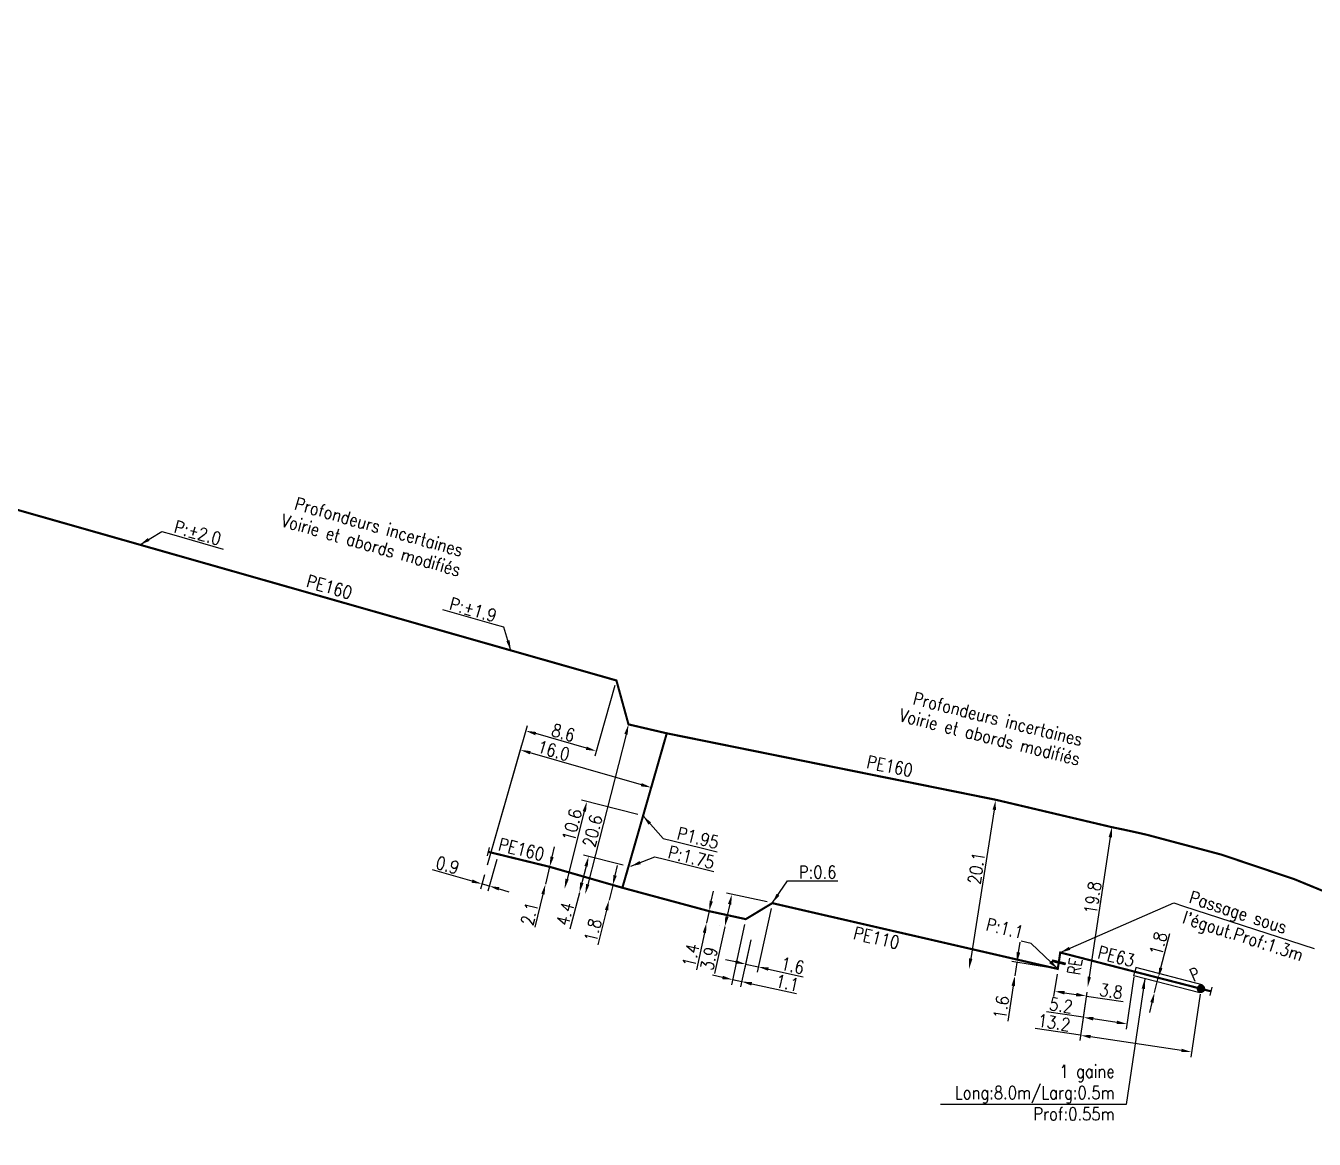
# Model space of a CAD drawing. Header units: millimetres. Extents: x 133343 to 134025, y 131000 to 131734.
# Drawn here: x 133723.6 to 133875.1, y 131335 to 131465.8 of the extents above; entities that cross this region are included whole.
import ezdxf
from ezdxf.enums import TextEntityAlignment as Align

# ---------------------------------------------------------------- set-up
doc = ezdxf.new("R2010")
doc.units = ezdxf.units.MM
doc.header["$PDMODE"] = 34
doc.linetypes.add('L_25_PE', pattern=[2000, 1000, 1000])
doc.layers.get('0').update_dxf_attribs({"linetype": 'CONTINUOUS'})
doc.layers.get('Defpoints').update_dxf_attribs({"linetype": 'CONTINUOUS'})
for name, color, linetype in [('L_150', 1, 'CONTINUOUS'), ('L_300', 7, 'CONTINUOUS'), ('L_340', 7, 'CONTINUOUS'), ('L_400', 7, 'CONTINUOUS')]:
    doc.layers.add(name, color=color, linetype=linetype)
doc.styles.add('G_ROMANS', font='ROMANS.SHX', dxfattribs={"width": 0.75})
doc.styles.get("Standard").update_dxf_attribs({"font": 'romans.shx', "width": 0.85})
doc.dimstyles.get("Standard").update_dxf_attribs({"dimtxt": 1.5, "dimasz": 1.2, "dimexe": 0.625, "dimexo": 0.625, "dimgap": 0.25, "dimtad": 1, "dimdec": 1, "dimzin": 0, "dimdsep": 46, "dimtxsty": 'Standard', "dimcen": -0.5, "dimadec": 0, "dimazin": 0, "dimtfac": 1, "dimtdec": 1, "dimtmove": 0, "dimatfit": 3, "dimfxl": 0, "dimtolj": 1, "dimtzin": 0, "dimarcsym": 0})

# ---------------------------------------------------------------- blocks, each defined once
blk = doc.blocks.new('*D28')
at = {"layer": 'Defpoints', "color": 0, "linetype": 'Continuous', "transparency": 16777216}
for p in [(133785.23, 131366.99), (133784.73, 131364.94), (133784.73, 131364.94)]:
    blk.add_point(p, dxfattribs=at)
at = {"layer": 'L_150', "color": 0, "linetype": 'Continuous', "lineweight": -2, "transparency": 16777216}
for p, q in [((133785.51, 131368.15), (133785.8, 131369.32)), ((133785.23, 131366.99), (133784.73, 131364.94)), ((133784.44, 131363.78), (133783.49, 131359.89))]:
    blk.add_line(p, q, dxfattribs=at)
at = {"layer": 'L_150', "color": 0, "linetype": 'Continuous', "transparency": 16777216}
for points in [[(133785.32, 131368.2), (133785.71, 131368.1), (133785.23, 131366.99)], [(133784.25, 131363.83), (133784.63, 131363.73), (133784.73, 131364.94)]]:
    blk.add_solid(points, dxfattribs=at)
at = {"layer": 'L_150', "color": 0, "linetype": 'Continuous', "transparency": 16777216, "insert": (133782.85, 131361.49), "char_height": 1.5, "attachment_point": 5, "rotation": 76.2381}
blk.add_mtext('\\A1;2.1', dxfattribs=at)
blk = doc.blocks.new('*D29')
at = {"layer": 'Defpoints', "color": 0, "linetype": 'Continuous', "transparency": 16777216}
for p in [(133794.5, 131367.02), (133788.72, 131363.94), (133788.72, 131363.94)]:
    blk.add_point(p, dxfattribs=at)
at = {"layer": 'L_150', "color": 0, "linetype": 'Continuous', "lineweight": -2, "transparency": 16777216}
for p, q in [((133793.89, 131367.17), (133789.2, 131368.37)), ((133789.51, 131367.05), (133789.01, 131365.11)), ((133788.72, 131363.94), (133787.62, 131359.65))]:
    blk.add_line(p, q, dxfattribs=at)
at = {"layer": 'L_150', "color": 0, "linetype": 'Continuous', "transparency": 16777216}
for points in [[(133789.32, 131367.1), (133789.7, 131367), (133789.81, 131368.21)], [(133788.82, 131365.16), (133789.21, 131365.06), (133788.72, 131363.94)]]:
    blk.add_solid(points, dxfattribs=at)
at = {"layer": 'L_150', "color": 0, "linetype": 'Continuous', "transparency": 16777216, "insert": (133787.05, 131361.46), "char_height": 1.5, "attachment_point": 5, "rotation": 75.6937}
blk.add_mtext('\\A1;4.4', dxfattribs=at)
blk = doc.blocks.new('*D30')
at = {"layer": 'Defpoints', "color": 0, "linetype": 'Continuous', "transparency": 16777216}
for p in [(133796.21, 131372.97), (133786.98, 131364.39), (133786.98, 131364.39)]:
    blk.add_point(p, dxfattribs=at)
at = {"layer": 'L_150', "color": 0, "linetype": 'Continuous', "lineweight": -2, "transparency": 16777216}
for p, q in [((133795.6, 131373.13), (133788.99, 131374.81)), ((133789.3, 131373.5), (133787.28, 131365.55))]:
    blk.add_line(p, q, dxfattribs=at)
at = {"layer": 'L_150', "color": 0, "linetype": 'Continuous', "transparency": 16777216}
for points in [[(133789.11, 131373.54), (133789.5, 131373.45), (133789.6, 131374.66)], [(133787.08, 131365.6), (133787.47, 131365.5), (133786.98, 131364.39)]]:
    blk.add_solid(points, dxfattribs=at)
at = {"layer": 'L_150', "color": 0, "linetype": 'Continuous', "transparency": 16777216, "insert": (133787.86, 131371.9), "char_height": 1.5, "attachment_point": 5, "rotation": 75.6937}
blk.add_mtext('\\A1;10.6', dxfattribs=at)
blk = doc.blocks.new('*D31')
at = {"layer": 'Defpoints', "color": 0, "linetype": 'Continuous', "transparency": 16777216}
for p in [(133794.5, 131383.73), (133789.41, 131363.77), (133789.41, 131363.77)]:
    blk.add_point(p, dxfattribs=at)
at = {"layer": 'L_150', "color": 0, "linetype": 'Continuous', "lineweight": -2, "transparency": 16777216}
blk.add_line((133794.21, 131382.56), (133789.71, 131364.93), dxfattribs=at)
at = {"layer": 'L_150', "color": 0, "linetype": 'Continuous', "transparency": 16777216}
for points in [[(133794.01, 131382.61), (133794.4, 131382.52), (133794.5, 131383.73)], [(133789.52, 131364.98), (133789.9, 131364.88), (133789.41, 131363.77)]]:
    blk.add_solid(points, dxfattribs=at)
at = {"layer": 'L_150', "color": 0, "linetype": 'Continuous', "transparency": 16777216, "insert": (133790.28, 131371.2), "char_height": 1.5, "attachment_point": 5, "rotation": 75.6937}
blk.add_mtext('\\A1;20.6', dxfattribs=at)
blk = doc.blocks.new('L_340_07')
at = {"color": 0, "linetype": 'Continuous', "const_width": 0.25, "flags": 128}
blk.add_lwpolyline([(0, 0), (1.25, 0)], dxfattribs=at)
at = {"color": 0, "linetype": 'Continuous', "flags": 128}
blk.add_lwpolyline([(1.25, -0.5), (1.25, 0.5)], dxfattribs=at)
at = {"color": 0, "linetype": 'Continuous', "style": 'G_ROMANS', "width": 0.75, "flags": 3}
for tag, p in [('DEF_LEG', (0.72, -3.47)), ('DEF_COUP', (0.72, -5.97)), ('DEF_TYPE', (0.72, -8.47))]:
    blk.add_attdef(tag, text='', height=1.2, dxfattribs=at).set_placement(p, align=Align.MIDDLE)
blk = doc.blocks.new('*D32')
at = {"layer": 'Defpoints', "color": 0, "linetype": 'Continuous', "transparency": 16777216}
for p in [(133803.98, 131361.78), (133803.68, 131360.41), (133803.68, 131360.41)]:
    blk.add_point(p, dxfattribs=at)
at = {"layer": 'L_150', "color": 0, "linetype": 'Continuous', "lineweight": -2, "transparency": 16777216}
for p, q in [((133804.23, 131362.95), (133804.49, 131364.13)), ((133803.98, 131361.78), (133803.68, 131360.41)), ((133803.43, 131359.24), (133802.48, 131354.89))]:
    blk.add_line(p, q, dxfattribs=at)
at = {"layer": 'L_150', "color": 0, "linetype": 'Continuous', "transparency": 16777216}
for points in [[(133804.04, 131363), (133804.43, 131362.91), (133803.98, 131361.78)], [(133803.23, 131359.28), (133803.62, 131359.2), (133803.68, 131360.41)]]:
    blk.add_solid(points, dxfattribs=at)
at = {"layer": 'L_150', "color": 0, "linetype": 'Continuous', "transparency": 16777216, "insert": (133801.83, 131356.59), "char_height": 1.5, "attachment_point": 5, "rotation": 77.709}
blk.add_mtext('\\A1;1.4', dxfattribs=at)
blk = doc.blocks.new('*D33')
at = {"layer": 'Defpoints', "color": 0, "linetype": 'Continuous', "transparency": 16777216}
for p in [(133808.29, 131360.84), (133809.02, 131359.03), (133807.81, 131353.5)]:
    blk.add_point(p, dxfattribs=at)
at = {"layer": 'L_150', "color": 0, "linetype": 'Continuous', "lineweight": -2, "transparency": 16777216}
for p, q in [((133808.16, 131360.23), (133806.61, 131353.12)), ((133808.89, 131358.42), (133807.68, 131352.88)), ((133805.57, 131353.98), (133804.39, 131354.24)), ((133806.74, 131353.73), (133807.81, 131353.5)), ((133808.99, 131353.24), (133814.25, 131352.09))]:
    blk.add_line(p, q, dxfattribs=at)
at = {"layer": 'L_150', "color": 0, "linetype": 'Continuous', "transparency": 16777216}
for points in [[(133805.61, 131354.18), (133805.52, 131353.79), (133806.74, 131353.73)], [(133809.03, 131353.44), (133808.94, 131353.04), (133807.81, 131353.5)]]:
    blk.add_solid(points, dxfattribs=at)
at = {"layer": 'L_150', "color": 0, "linetype": 'Continuous', "transparency": 16777216, "insert": (133813.18, 131353.35), "char_height": 1.5, "attachment_point": 5, "rotation": 347.709}
blk.add_mtext('\\A1;1.1', dxfattribs=at)
blk = doc.blocks.new('*D34')
at = {"layer": 'Defpoints', "color": 0, "linetype": 'Continuous', "transparency": 16777216}
for p in [(133811.41, 131362.72), (133805.82, 131359.95), (133805.82, 131359.95)]:
    blk.add_point(p, dxfattribs=at)
at = {"layer": 'L_150', "color": 0, "linetype": 'Continuous', "lineweight": -2, "transparency": 16777216}
for p, q in [((133810.8, 131362.86), (133806.04, 131363.89)), ((133806.4, 131362.59), (133806.08, 131361.12)), ((133805.82, 131359.95), (133804.63, 131354.47)), ((133805.21, 131360.08), (133805.21, 131360.08))]:
    blk.add_line(p, q, dxfattribs=at)
at = {"layer": 'L_150', "color": 0, "linetype": 'Continuous', "transparency": 16777216}
for points in [[(133806.2, 131362.63), (133806.59, 131362.54), (133806.65, 131363.76)], [(133805.88, 131361.16), (133806.27, 131361.08), (133805.82, 131359.95)]]:
    blk.add_solid(points, dxfattribs=at)
at = {"layer": 'L_150', "color": 0, "linetype": 'Continuous', "transparency": 16777216, "insert": (133803.98, 131356.2), "char_height": 1.5, "attachment_point": 5, "rotation": 77.709}
blk.add_mtext('\\A1;3.9', dxfattribs=at)
blk = doc.blocks.new('*D35')
at = {"layer": 'Defpoints', "color": 0, "linetype": 'Continuous', "transparency": 16777216}
for p in [(133844.98, 131354.99), (133848.51, 131352.87), (133848.35, 131351.8)]:
    blk.add_point(p, dxfattribs=at)
at = {"layer": 'L_150', "color": 0, "linetype": 'Continuous', "lineweight": -2, "transparency": 16777216}
for p, q in [((133844.89, 131354.38), (133844.49, 131351.75)), ((133845.77, 131352.19), (133847.16, 131351.98)), ((133848.41, 131352.25), (133848.25, 131351.18)), ((133848.35, 131351.8), (133852.67, 131351.15))]:
    blk.add_line(p, q, dxfattribs=at)
at = {"layer": 'L_150', "color": 0, "linetype": 'Continuous', "transparency": 16777216}
for points in [[(133845.8, 131352.39), (133845.74, 131351.99), (133844.59, 131352.37)], [(133847.19, 131352.18), (133847.13, 131351.78), (133848.35, 131351.8)]]:
    blk.add_solid(points, dxfattribs=at)
at = {"layer": 'L_150', "color": 0, "linetype": 'Continuous', "transparency": 16777216, "insert": (133851.25, 131352.38), "char_height": 1.5, "attachment_point": 5, "rotation": 351.4408}
blk.add_mtext('\\A1;3.8', dxfattribs=at)
blk = doc.blocks.new('*D36')
at = {"layer": 'Defpoints', "color": 0, "linetype": 'Continuous', "transparency": 16777216}
for p in [(133779.2, 131368.46), (133777.74, 131366.64), (133777.26, 131364.98)]:
    blk.add_point(p, dxfattribs=at)
at = {"layer": 'L_340', "color": 0, "linetype": 'Continuous', "lineweight": -2, "transparency": 16777216}
for p, q in [((133779.02, 131367.86), (133777.95, 131364.13)), ((133776.11, 131365.31), (133771.44, 131366.65)), ((133777.56, 131366.04), (133777.09, 131364.38)), ((133778.12, 131364.73), (133777.26, 131364.98)), ((133779.28, 131364.4), (133780.43, 131364.07))]:
    blk.add_line(p, q, dxfattribs=at)
at = {"layer": 'L_340', "color": 0, "linetype": 'Continuous', "transparency": 16777216}
for points in [[(133776.16, 131365.5), (133776.05, 131365.12), (133777.26, 131364.98)], [(133779.33, 131364.59), (133779.22, 131364.21), (133778.12, 131364.73)]]:
    blk.add_solid(points, dxfattribs=at)
at = {"layer": 'L_340', "color": 0, "linetype": 'Continuous', "transparency": 16777216, "insert": (133773.22, 131367.18), "char_height": 1.5, "attachment_point": 5, "rotation": 343.9583}
blk.add_mtext('\\A1;0.9', dxfattribs=at)
blk = doc.blocks.new('*D37')
at = {"layer": 'Defpoints', "color": 0, "linetype": 'Continuous', "transparency": 16777216}
for p in [(133799, 131382.68), (133781.79, 131380.73), (133777.74, 131366.64)]:
    blk.add_point(p, dxfattribs=at)
at = {"layer": 'L_150', "color": 0, "linetype": 'Continuous', "lineweight": -2, "transparency": 16777216}
for p, q in [((133798.83, 131382.08), (133797, 131375.71)), ((133777.91, 131367.24), (133781.96, 131381.33)), ((133796.02, 131376.64), (133782.94, 131380.4))]:
    blk.add_line(p, q, dxfattribs=at)
at = {"layer": 'L_150', "color": 0, "linetype": 'Continuous', "transparency": 16777216}
for points in [[(133783, 131380.59), (133782.89, 131380.21), (133781.79, 131380.73)], [(133796.07, 131376.83), (133795.96, 131376.45), (133797.17, 131376.31)]]:
    blk.add_solid(points, dxfattribs=at)
at = {"layer": 'L_150', "color": 0, "linetype": 'Continuous', "transparency": 16777216, "insert": (133785.7, 131380.65), "char_height": 1.5, "attachment_point": 5, "rotation": 343.9583}
blk.add_mtext('\\A1;16.0', dxfattribs=at)
blk = doc.blocks.new('*D38')
at = {"layer": 'Defpoints', "color": 0, "linetype": 'Continuous', "transparency": 16777216}
for p in [(133793.08, 131388.89), (133782.43, 131382.97), (133777.74, 131366.64)]:
    blk.add_point(p, dxfattribs=at)
at = {"layer": 'L_150', "color": 0, "linetype": 'Continuous', "lineweight": -2, "transparency": 16777216}
for p, q in [((133792.91, 131388.29), (133790.53, 131380)), ((133777.91, 131367.24), (133782.61, 131383.58)), ((133789.55, 131380.93), (133783.59, 131382.64))]:
    blk.add_line(p, q, dxfattribs=at)
at = {"layer": 'L_150', "color": 0, "linetype": 'Continuous', "transparency": 16777216}
for points in [[(133783.64, 131382.84), (133783.53, 131382.45), (133782.43, 131382.97)], [(133789.6, 131381.12), (133789.49, 131380.74), (133790.7, 131380.6)]]:
    blk.add_solid(points, dxfattribs=at)
at = {"layer": 'L_150', "color": 0, "linetype": 'Continuous', "transparency": 16777216, "insert": (133786.84, 131382.75), "char_height": 1.5, "attachment_point": 5, "rotation": 343.9583}
blk.add_mtext('\\A1;8.6', dxfattribs=at)
blk = doc.blocks.new('*D39')
at = {"layer": 'Defpoints', "color": 0, "linetype": 'Continuous', "transparency": 16777216}
for p in [(133793.78, 131364.53), (133792.21, 131363.07), (133792.21, 131363.07)]:
    blk.add_point(p, dxfattribs=at)
at = {"layer": 'L_150', "color": 0, "linetype": 'Continuous', "lineweight": -2, "transparency": 16777216}
for p, q in [((133792.93, 131365.98), (133793.22, 131367.14)), ((133793.17, 131364.68), (133792.03, 131364.96)), ((133792.64, 131364.81), (133792.21, 131363.07)), ((133791.92, 131361.9), (133790.91, 131357.84))]:
    blk.add_line(p, q, dxfattribs=at)
at = {"layer": 'L_150', "color": 0, "linetype": 'Continuous', "transparency": 16777216}
for points in [[(133792.73, 131366.03), (133793.12, 131365.93), (133792.64, 131364.81)], [(133791.72, 131361.95), (133792.11, 131361.86), (133792.21, 131363.07)]]:
    blk.add_solid(points, dxfattribs=at)
at = {"layer": 'L_150', "color": 0, "linetype": 'Continuous', "transparency": 16777216, "insert": (133790.3, 131359.53), "char_height": 1.5, "attachment_point": 5, "rotation": 76.0754}
blk.add_mtext('\\A1;1.8', dxfattribs=at)
blk = doc.blocks.new('*D40')
at = {"layer": 'Defpoints', "color": 0, "linetype": 'Continuous', "transparency": 16777216}
for p in [(133837.69, 131374.87), (133834.56, 131355.02), (133834.56, 131355.02)]:
    blk.add_point(p, dxfattribs=at)
at = {"layer": 'L_150', "color": 0, "linetype": 'Continuous', "lineweight": -2, "transparency": 16777216}
for p, q in [((133838.31, 131374.77), (133838.31, 131374.77)), ((133837.51, 131373.68), (133834.75, 131356.2)), ((133835.18, 131354.92), (133835.18, 131354.92))]:
    blk.add_line(p, q, dxfattribs=at)
at = {"layer": 'L_150', "color": 0, "linetype": 'Continuous', "transparency": 16777216}
for points in [[(133837.31, 131373.71), (133837.7, 131373.65), (133837.69, 131374.87)], [(133834.55, 131356.23), (133834.95, 131356.17), (133834.56, 131355.02)]]:
    blk.add_solid(points, dxfattribs=at)
at = {"layer": 'L_150', "color": 0, "linetype": 'Continuous', "transparency": 16777216, "insert": (133835.42, 131366.85), "char_height": 1.5, "attachment_point": 5, "rotation": 81.0431}
blk.add_mtext('\\A1;20.1', dxfattribs=at)
blk = doc.blocks.new('*D41')
at = {"layer": 'Defpoints', "color": 0, "linetype": 'Continuous', "transparency": 16777216}
for p in [(133844.98, 131354.99), (133839.93, 131354.17), (133839.93, 131354.17)]:
    blk.add_point(p, dxfattribs=at)
at = {"layer": 'L_150', "color": 0, "linetype": 'Continuous', "lineweight": -2, "transparency": 16777216}
for p, q in [((133840.36, 131356.94), (133840.55, 131358.12)), ((133844.36, 131355.09), (133839.56, 131355.85)), ((133840.17, 131355.75), (133839.93, 131354.17)), ((133839.74, 131352.99), (133839.09, 131348.85))]:
    blk.add_line(p, q, dxfattribs=at)
at = {"layer": 'L_150', "color": 0, "linetype": 'Continuous', "transparency": 16777216}
for points in [[(133840.16, 131356.97), (133840.56, 131356.91), (133840.17, 131355.75)], [(133839.54, 131353.02), (133839.94, 131352.96), (133839.93, 131354.17)]]:
    blk.add_solid(points, dxfattribs=at)
at = {"layer": 'L_150', "color": 0, "linetype": 'Continuous', "transparency": 16777216, "insert": (133838.33, 131350.48), "char_height": 1.5, "attachment_point": 5, "rotation": 81.0431}
blk.add_mtext('\\A1;1.6', dxfattribs=at)
blk = doc.blocks.new('*D42')
at = {"layer": 'Defpoints', "color": 0, "linetype": 'Continuous', "transparency": 16777216}
for p in [(133851.34, 131371.65), (133848.51, 131352.87), (133848.51, 131352.87)]:
    blk.add_point(p, dxfattribs=at)
at = {"layer": 'L_150', "color": 0, "linetype": 'Continuous', "lineweight": -2, "transparency": 16777216}
for p, q in [((133850.72, 131371.74), (133850.72, 131371.74)), ((133851.16, 131370.46), (133848.69, 131354.05))]:
    blk.add_line(p, q, dxfattribs=at)
at = {"layer": 'L_150', "color": 0, "linetype": 'Continuous', "transparency": 16777216}
for points in [[(133850.96, 131370.49), (133851.36, 131370.43), (133851.34, 131371.65)], [(133848.49, 131354.08), (133848.88, 131354.02), (133848.51, 131352.87)]]:
    blk.add_solid(points, dxfattribs=at)
at = {"layer": 'L_150', "color": 0, "linetype": 'Continuous', "transparency": 16777216, "insert": (133849.08, 131363.36), "char_height": 1.5, "attachment_point": 5, "rotation": 81.4254}
blk.add_mtext('\\A1;19.8', dxfattribs=at)
blk = doc.blocks.new('*D43')
at = {"layer": 'Defpoints', "color": 0, "linetype": 'Continuous', "transparency": 16777216}
for p in [(133811.41, 131362.72), (133809.02, 131359.03), (133808.26, 131355.56)]:
    blk.add_point(p, dxfattribs=at)
at = {"layer": 'L_150', "color": 0, "linetype": 'Continuous', "lineweight": -2, "transparency": 16777216}
for p, q in [((133811.28, 131362.11), (133809.64, 131354.62)), ((133808.89, 131358.42), (133808.13, 131354.95)), ((133807.09, 131355.81), (133805.92, 131356.07)), ((133808.26, 131355.56), (133809.78, 131355.23)), ((133810.95, 131354.97), (133815.04, 131354.08))]:
    blk.add_line(p, q, dxfattribs=at)
at = {"layer": 'L_150', "color": 0, "linetype": 'Continuous', "transparency": 16777216}
for points in [[(133807.13, 131356.01), (133807.05, 131355.62), (133808.26, 131355.56)], [(133810.99, 131355.17), (133810.91, 131354.78), (133809.78, 131355.23)]]:
    blk.add_solid(points, dxfattribs=at)
at = {"layer": 'L_150', "color": 0, "linetype": 'Continuous', "transparency": 16777216, "insert": (133813.8, 131355.38), "char_height": 1.5, "attachment_point": 5, "rotation": 347.709}
blk.add_mtext('\\A1;1.6', dxfattribs=at)
blk = doc.blocks.new('L_300_12')
at = {"color": 0, "linetype": 'Continuous', "const_width": 0.497, "flags": 128}
blk.add_lwpolyline([(-0.25, 0, 1), (0.25, 0, 1)], format="xyb", close=True, dxfattribs=at)
at = {"color": 0, "linetype": 'Continuous', "style": 'G_ROMANS', "width": 0.75}
blk.add_text('P', height=1.5, dxfattribs=at).set_placement((0, 1.85), align=Align.MIDDLE)
at = {"color": 0, "linetype": 'Continuous', "style": 'G_ROMANS', "width": 0.75, "flags": 3}
for tag, p in [('DEF_LEG', (0, -5)), ('DEF_COUP', (0, -7.5)), ('DEF_TYPE', (0, -10))]:
    blk.add_attdef(tag, text='', height=1.2, dxfattribs=at).set_placement(p, align=Align.MIDDLE)
blk = doc.blocks.new('L_340_21')
blk.add_hatch(color=256).paths.add_polyline_path([(0.125, 0.75), (-0.125, 0.75), (-0.125, -0.75), (0.125, -0.75)])
blk.add_lwpolyline([(-0.125, 0.75), (0.125, 0.75), (0.125, -0.75), (-0.125, -0.75)], close=True)
at = {"style": 'G_ROMANS', "width": 0.75, "flags": 8}
blk.add_attdef('RE', text='', height=1.5, dxfattribs=at).set_placement((0, 3), align=Align.MIDDLE)
at = {"color": 0, "linetype": 'Continuous', "style": 'G_ROMANS', "width": 0.75, "flags": 3}
for tag, p in [('DEF_LEG', (0, -4)), ('DEF_COUP', (0, -6)), ('DEF_TYPE', (0, -8))]:
    blk.add_attdef(tag, text='', height=1.2, dxfattribs=at).set_placement(p, align=Align.MIDDLE)
blk = doc.blocks.new('*D103')
at = {"layer": 'Defpoints', "color": 0, "linetype": 'Continuous', "transparency": 16777216}
for p in [(133848.51, 131352.87), (133861.82, 131352.66), (133847.65, 131347.2)]:
    blk.add_point(p, dxfattribs=at)
at = {"layer": 'L_300', "color": 0, "linetype": 'Continuous', "lineweight": -2, "transparency": 16777216}
for p, q in [((133848.41, 131352.25), (133847.56, 131346.58)), ((133861.73, 131352.04), (133860.61, 131344.61)), ((133847.65, 131347.2), (133842.31, 131348)), ((133859.52, 131345.41), (133848.84, 131347.02))]:
    blk.add_line(p, q, dxfattribs=at)
at = {"layer": 'L_300', "color": 0, "linetype": 'Continuous', "transparency": 16777216}
for points in [[(133848.87, 131347.21), (133848.81, 131346.82), (133847.65, 131347.2)], [(133859.55, 131345.61), (133859.49, 131345.21), (133860.7, 131345.23)]]:
    blk.add_solid(points, dxfattribs=at)
at = {"layer": 'L_300', "color": 0, "linetype": 'Continuous', "transparency": 16777216, "insert": (133844.54, 131348.68), "char_height": 1.5, "attachment_point": 5, "rotation": 351.4408}
blk.add_mtext('\\A1;13.2', dxfattribs=at)
blk = doc.blocks.new('*D104')
at = {"layer": 'Defpoints', "color": 0, "linetype": 'Continuous', "transparency": 16777216}
for p in [(133854.03, 131354.66), (133848.51, 131352.87), (133847.97, 131349.31)]:
    blk.add_point(p, dxfattribs=at)
at = {"layer": 'L_400', "color": 0, "linetype": 'Continuous', "lineweight": -2, "transparency": 16777216}
for p, q in [((133853.94, 131354.05), (133853.02, 131347.92)), ((133848.41, 131352.25), (133847.88, 131348.69)), ((133847.97, 131349.31), (133843.65, 131349.96)), ((133851.92, 131348.71), (133849.16, 131349.13))]:
    blk.add_line(p, q, dxfattribs=at)
at = {"layer": 'L_400', "color": 0, "linetype": 'Continuous', "transparency": 16777216}
for points in [[(133849.19, 131349.33), (133849.13, 131348.93), (133847.97, 131349.31)], [(133851.95, 131348.91), (133851.89, 131348.52), (133853.11, 131348.53)]]:
    blk.add_solid(points, dxfattribs=at)
at = {"layer": 'L_400', "color": 0, "linetype": 'Continuous', "transparency": 16777216, "insert": (133845.37, 131350.71), "char_height": 1.5, "attachment_point": 5, "rotation": 351.4408}
blk.add_mtext('\\A1;5.2', dxfattribs=at)
blk = doc.blocks.new('*D119')
at = {"layer": 'Defpoints', "color": 0, "linetype": 'Continuous', "transparency": 16777216}
for p in [(133856.8, 131353.95), (133856.36, 131352.21), (133856.36, 131352.21)]:
    blk.add_point(p, dxfattribs=at)
at = {"layer": 'L_150', "color": 0, "linetype": 'Continuous', "lineweight": -2, "transparency": 16777216}
for p, q in [((133857.1, 131355.11), (133858.15, 131359.17)), ((133856.36, 131352.21), (133856.8, 131353.95)), ((133856.06, 131351.05), (133855.76, 131349.88))]:
    blk.add_line(p, q, dxfattribs=at)
at = {"layer": 'L_150', "color": 0, "linetype": 'Continuous', "transparency": 16777216}
for points in [[(133856.91, 131355.16), (133857.3, 131355.06), (133856.8, 131353.95)], [(133855.86, 131351.1), (133856.25, 131351), (133856.36, 131352.21)]]:
    blk.add_solid(points, dxfattribs=at)
at = {"layer": 'L_150', "color": 0, "linetype": 'Continuous', "transparency": 16777216, "insert": (133856.81, 131357.97), "char_height": 1.5, "attachment_point": 5, "rotation": 75.5668}
blk.add_mtext('\\A1;1.8', dxfattribs=at)

msp = doc.modelspace()

# ---------------------------------------------------------------- linework, layer by layer
at = {"layer": 'L_150', "linetype": 'L_25_PE', "const_width": 0.25, "flags": 128}
msp.add_lwpolyline([(134000, 131295.37), (133981.52, 131305.88), (133949.19, 131323.9), (133943.44, 131327.03), (133943.34, 131329.04), (133939.66, 131331.04), (133919.29, 131342.1), (133910.75, 131346.88), (133897.34, 131354.43), (133881.24, 131362.07), (133881.24, 131362.07, 0.048724), (133855.44, 131370.76, 0.007491), (133851.34, 131371.65), (133851.34, 131371.65), (133837.69, 131374.87), (133837.69, 131374.87), (133799, 131382.68), (133794.5, 131383.73), (133793.08, 131388.89), (133793.08, 131388.89), (133689.14, 131418.48), (133689.14, 131418.48), (133683.69, 131420.01), (133674.79, 131422.5), (133672.48, 131414.64), (133647.38, 131420.65), (133645.79, 131420.97), (133642.84, 131423.11), (133634.52, 131428.64), (133614.15, 131467.03), (133577.6, 131475.02), (133577.05, 131475.23), (133560.71, 131487.98), (133558.41, 131488.72, 0.022424), (133556.46, 131489.38, 0.096476), (133547.73, 131490.26, 0.061947), (133542.2, 131489.05), (133518.06, 131481.48, -0.139743), (133508, 131481.35), (133494.98, 131487.49), (133493.69, 131491.45), (133469.46, 131502.88), (133469.46, 131502.88), (133469.46, 131502.88), (133468.83, 131501.53), (133465.69, 131503.08), (133454.07, 131508.41), (133434.33, 131517.92), (133434.33, 131517.92), (133434.33, 131517.92), (133420.6, 131524.2), (133383.6, 131542.07), (133363.95, 131552.02), (133360.72, 131553.73), (133353.71, 131557.4), (133350.92, 131558.75), (133351.44, 131559.83), (133352.27, 131560.4)], format="xyb", dxfattribs=at)
for points in [[(133799, 131382.68), (133796.21, 131372.97), (133794.5, 131367.02), (133794.5, 131367.02), (133793.78, 131364.53)], [(133779.2, 131368.46), (133785.23, 131366.99), (133793.78, 131364.53), (133803.98, 131361.78), (133808.29, 131360.84), (133811.41, 131362.72), (133811.41, 131362.72), (133844.98, 131354.99), (133845.08, 131355.65)], [(133845.12, 131355.89), (133845.27, 131356.92), (133845.27, 131356.92), (133856.8, 131353.95), (133856.8, 131353.95), (133861.82, 131352.66)]]:
    msp.add_lwpolyline(points, dxfattribs=at)
at = {"layer": 'L_400', "color": 7, "linetype": 'CONTINUOUS'}
for p, q in [((133853.91, 131354.18), (133854.03, 131354.66)), ((133854.16, 131355.15), (133854.03, 131354.66)), ((133861.95, 131353.14), (133854.16, 131355.15)), ((133861.7, 131352.18), (133853.91, 131354.18)), ((133861.95, 131353.14), (133861.82, 131352.66)), ((133861.7, 131352.18), (133861.82, 131352.66))]:
    msp.add_line(p, q, dxfattribs=at)

# ---------------------------------------------------------------- block references
at = {"layer": 'L_300', "rotation": 23.16353633900738}
msp.add_blockref('L_300_12', (133861.82, 131352.66), dxfattribs=at)
at = {"layer": 'L_340'}
for p, rotation in [((133779.2, 131368.46), 166.2380522734787), ((133861.82, 131352.66), 345.5667622439422)]:
    msp.add_blockref('L_340_07', p, dxfattribs=dict(at, rotation=rotation))
ref = msp.add_blockref('L_340_21', (133845.1, 131355.77), dxfattribs=dict(at, rotation=76.28496348049097))
ref.add_attrib('RE', 'RE', dxfattribs={"layer": '0', "color": 0, "linetype": 'Continuous', "height": 1.5, "rotation": 81.4408, "width": 0.75, "flags": 8}).set_placement((133847, 131355.29), align=Align.MIDDLE)

# ---------------------------------------------------------------- texts
at = {"layer": 'L_150', "linetype": 'Continuous', "width": 0.85}
for s, rotation, p in [('Profondeurs incertaines', 344.1086, (133755.11, 131409.02)), ('Voirie et abords modifiés', 344.1086, (133753.52, 131407.06)), ('Profondeurs incertaines', 346.0443, (133827.83, 131386.11)), ('Voirie et abords modifiés', 346.0443, (133826.22, 131384.14))]:
    msp.add_text(s, height=1.5, rotation=rotation, dxfattribs=at).set_placement(p)
for s, rotation, p in [('PE160', 344.1086, (133759.33, 131399.88)), ('PE160', 348.5897, (133825.23, 131378.83)), ('PE160', 346.2381, (133781.91, 131369.05)), ('PE110', 347.0379, (133823.67, 131358.65)), ('PE63', 345.5668, (133851.85, 131356.47))]:
    msp.add_text(s, height=1.5, rotation=rotation, dxfattribs=at).set_placement(p, align=Align.MIDDLE)
at = {"layer": 'L_150', "linetype": 'Continuous', "char_height": 1.5}
for s, insert, attachment_point, rotation in [('\\A1;P:%%P2.0', (133740.93, 131406.29), 7, 344.1086), ('\\A1;P:%%P1.9', (133778.73, 131395.71), 9, 344.1086), ('\\A1;P1.95', (133800.08, 131370.26), 7, 346.1146), ('\\A1;P:1.75', (133799.04, 131368.05), 7, 346.1919), ("Passage sous \\Pl'égout.Prof:1.3m", (133859.36, 131359.93), 7, 342.0558), ('\\A1;P:1.1', (133840.72, 131358.51), 9, 346.285)]:
    msp.add_mtext(s, dxfattribs=dict(at, insert=insert, attachment_point=attachment_point, rotation=rotation))
at = {"layer": 'L_150', "linetype": 'Continuous', "insert": (133814.53, 131365.61), "char_height": 1.5, "attachment_point": 7}
msp.add_mtext('\\A1;P:0.6', dxfattribs=at)
at = {"layer": 'L_400', "linetype": 'Continuous', "insert": (133851.67, 131337.2), "char_height": 1.5, "attachment_point": 9}
msp.add_mtext('1 gaine\\PLong:8.0m/Larg:0.5m\\PProf:0.55m', dxfattribs=at)

# ---------------------------------------------------------------- dimensions: what is measured, and where the dimension line sits
at = {"layer": 'L_150', "linetype": 'Continuous'}
for base, p1, p2, angle, picture, middle in [((133782.43, 131382.97), (133793.08, 131388.89), (133777.74, 131366.64), 343.9583, '*D38', (133786.57, 131381.79)), ((133789.41, 131363.77), (133794.5, 131383.73), (133789.41, 131363.77), 75.6937, '*D31', (133791.24, 131370.95)), ((133781.79, 131380.73), (133799, 131382.68), (133777.74, 131366.64), 343.9583, '*D37', (133785.43, 131379.69)), ((133786.98, 131364.39), (133796.21, 131372.97), (133786.98, 131364.39), 75.6937, '*D30', (133788.83, 131371.65)), ((133834.56, 131355.02), (133837.69, 131374.87), (133834.56, 131355.02), 81.0431, '*D40', (133836.4, 131366.69)), ((133784.73, 131364.94), (133785.23, 131366.99), (133784.73, 131364.94), 76.2381, '*D28', (133783.82, 131361.25)), ((133788.72, 131363.94), (133794.5, 131367.02), (133788.72, 131363.94), 75.6937, '*D29', (133788.02, 131361.21)), ((133792.21, 131363.07), (133793.78, 131364.53), (133792.21, 131363.07), 76.0754, '*D39', (133791.27, 131359.29)), ((133803.68, 131360.41), (133803.98, 131361.78), (133803.68, 131360.41), 77.709, '*D32', (133802.8, 131356.38)), ((133805.82, 131359.95), (133811.41, 131362.72), (133805.82, 131359.95), 77.709, '*D34', (133804.96, 131355.99)), ((133808.2629, 131355.5588), (133811.4101, 131362.7229), (133809.0185, 131359.027), 347.709, '*D43', (133813.5827, 131354.3998)), ((133807.81, 131353.5), (133808.29, 131360.84), (133809.02, 131359.03), 167.709, '*D33', (133812.97, 131352.37)), ((133856.36, 131352.21), (133856.8, 131353.95), (133856.36, 131352.21), 75.5668, '*D119', (133857.78, 131357.72)), ((133839.93, 131354.17), (133844.98, 131354.99), (133839.93, 131354.17), 81.0431, '*D41', (133839.32, 131350.33)), ((133848.35, 131351.8), (133844.98, 131354.99), (133848.51, 131352.87), 171.4408, '*D35', (133851.1, 131351.39))]:
    dim = msp.add_linear_dim(base=base, p1=p1, p2=p2, angle=angle, dimstyle='Standard', dxfattribs=at)
    dim.commit()
    dim.dimension.update_dxf_attribs({"geometry": picture, "text_midpoint": middle, "dimtype": 160})
dim = msp.add_linear_dim(base=(133848.51, 131352.87), p1=(133851.34, 131371.65), p2=(133848.51, 131352.87), angle=81.4254, text='19.8', dimstyle='Standard', dxfattribs=at)
dim.commit()
dim.dimension.update_dxf_attribs({"geometry": '*D42', "text_midpoint": (133850.07, 131363.21), "dimtype": 160})
at = {"layer": 'L_300', "linetype": 'Continuous'}
dim = msp.add_linear_dim(base=(133847.65, 131347.2), p1=(133861.82, 131352.66), p2=(133848.51, 131352.87), angle=171.4408, dimstyle='Standard', dxfattribs=at)
dim.commit()
dim.dimension.update_dxf_attribs({"geometry": '*D103', "text_midpoint": (133844.39, 131347.69), "dimtype": 160})
at = {"layer": 'L_340', "linetype": 'Continuous'}
dim = msp.add_linear_dim(base=(133777.26, 131364.98), p1=(133779.2, 131368.46), p2=(133777.74, 131366.64), angle=343.9583, dimstyle='Standard', dxfattribs=at)
dim.commit()
dim.dimension.update_dxf_attribs({"geometry": '*D36', "text_midpoint": (133772.94, 131366.22), "dimtype": 160})
at = {"layer": 'L_400', "linetype": 'Continuous'}
dim = msp.add_linear_dim(base=(133847.97, 131349.31), p1=(133854.03, 131354.66), p2=(133848.51, 131352.87), angle=171.4408, dimstyle='Standard', dxfattribs=at)
dim.commit()
dim.dimension.update_dxf_attribs({"geometry": '*D104', "text_midpoint": (133845.22, 131349.72), "dimtype": 160})

# ---------------------------------------------------------------- leaders
at = {"layer": 'L_150', "linetype": 'Continuous', "annotation_type": 0, "has_hookline": 1}
for points, hookline_direction, text_width, horizontal_direction in [([(133737.05, 131404.84), (133739.62, 131406.4), (133740.77, 131406.07)], 0, 6.07, (0.961782, -0.273815, 0)), ([(133780.67, 131392.42), (133779.85, 131395.14), (133778.7, 131395.46)], 1, 6.01, (0.961782, -0.273815, 0)), ([(133796.21, 131372.97), (133798.56, 131370.32), (133799.73, 131370.04)], 0, 5.1, (0.970778, -0.23998, 0)), ([(133794.76, 131367.05), (133797.58, 131368.16), (133798.74, 131367.87)], 0, 5.71, (0.971101, -0.238671, 0)), ([(133845.27, 131356.92), (133858.61, 131362.74), (133859.75, 131362.37)], 0, 15.91, (0.951357, -0.30809, 0))]:
    msp.add_leader(points, dimstyle='Standard', dxfattribs=dict(at, hookline_direction=hookline_direction, text_width=text_width, horizontal_direction=horizontal_direction))
at = {"layer": 'L_150', "linetype": 'Continuous', "annotation_type": 0, "has_hookline": 1, "hookline_direction": 0, "text_width": 4.49}
msp.add_leader([(133811.41, 131362.72), (133813.18, 131365.36), (133814.38, 131365.36)], dimstyle='Standard', dxfattribs=at)
at = {"layer": 'L_150', "linetype": 'Continuous'}
msp.add_leader([(133844.98, 131354.99), (133841.84, 131357.98), (133840.68, 131358.26)], dimstyle='Standard', dxfattribs=at)
at = {"layer": 'L_400', "linetype": 'Continuous', "annotation_type": 0, "has_hookline": 1, "hookline_direction": 1, "text_width": 20.4}
msp.add_leader([(133855.21, 131353.84), (133853.03, 131339.05), (133851.83, 131339.05)], dimstyle='Standard', dxfattribs=at)

doc.saveas('drawing.dxf')
